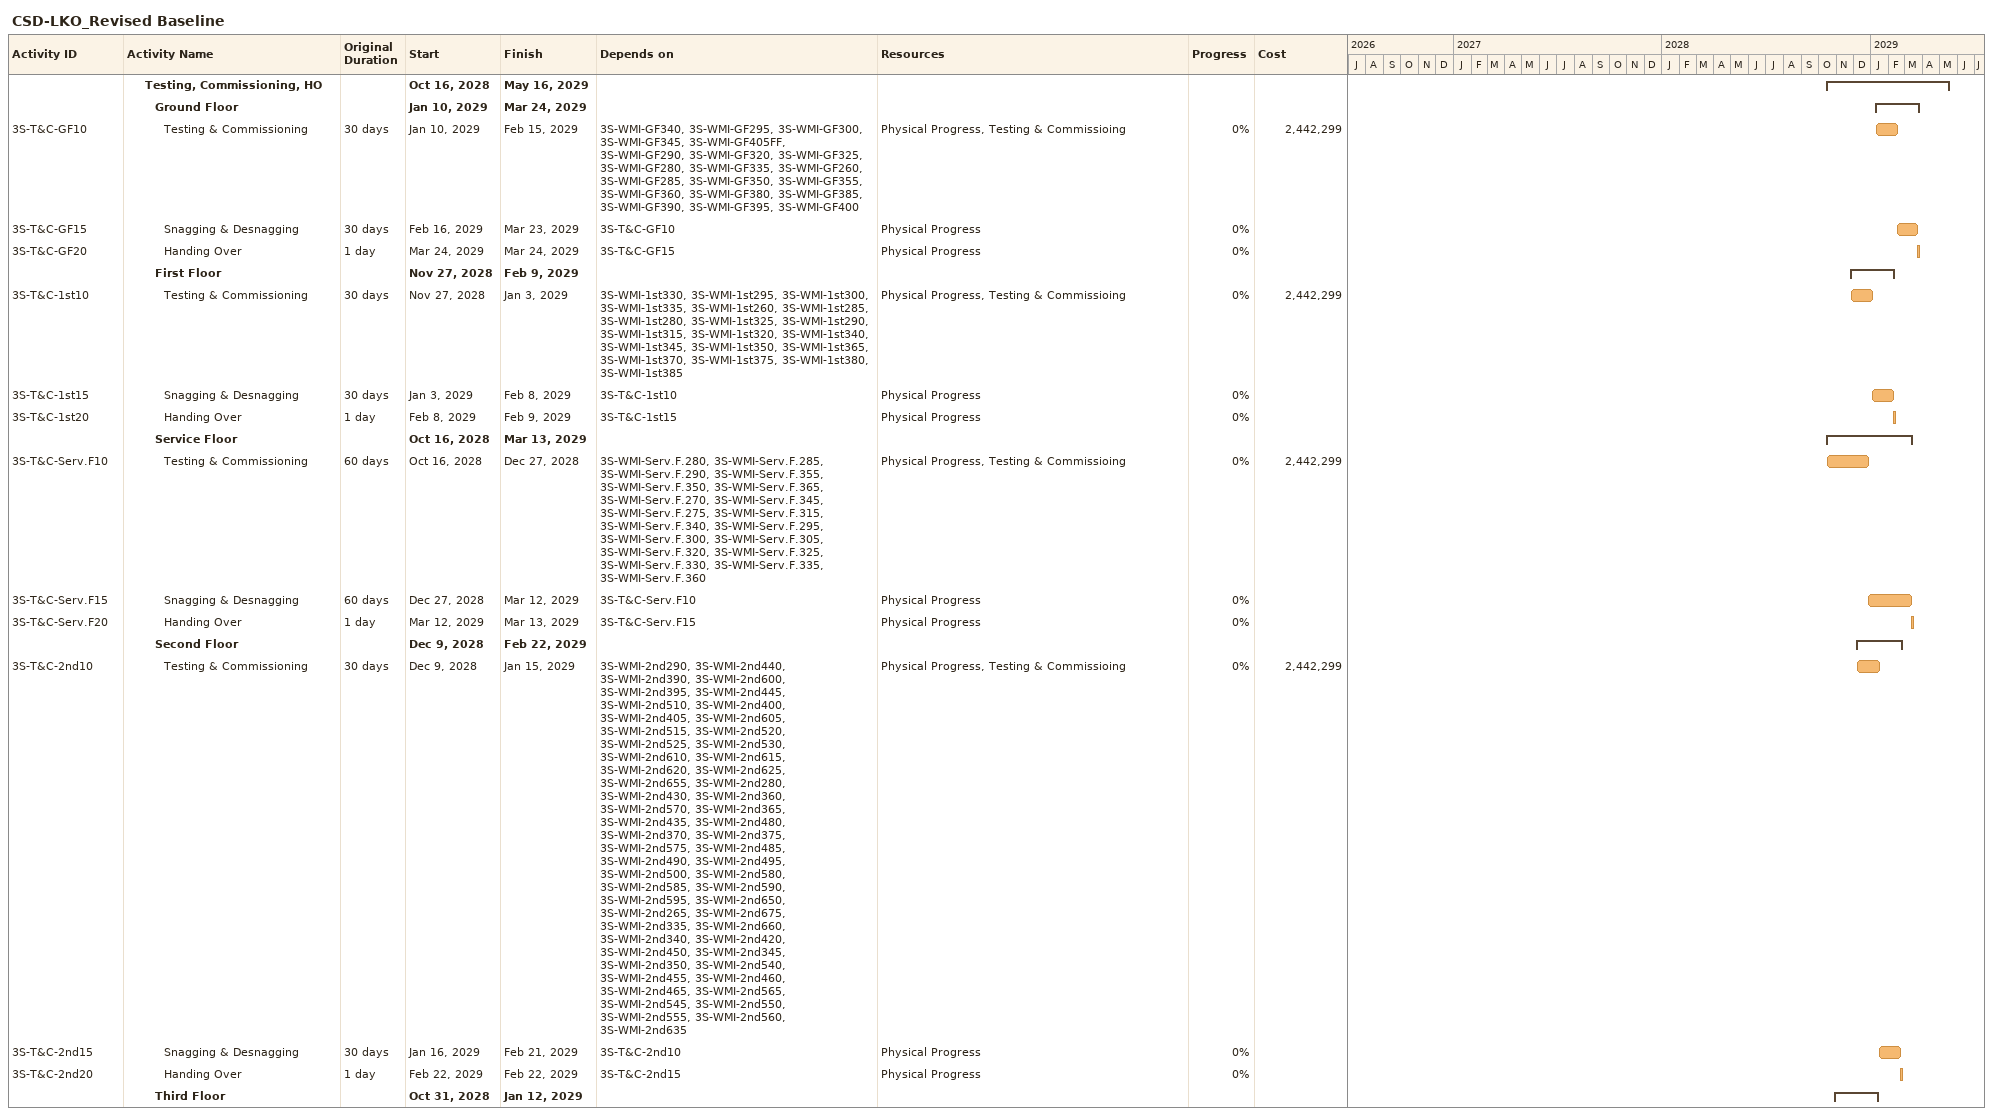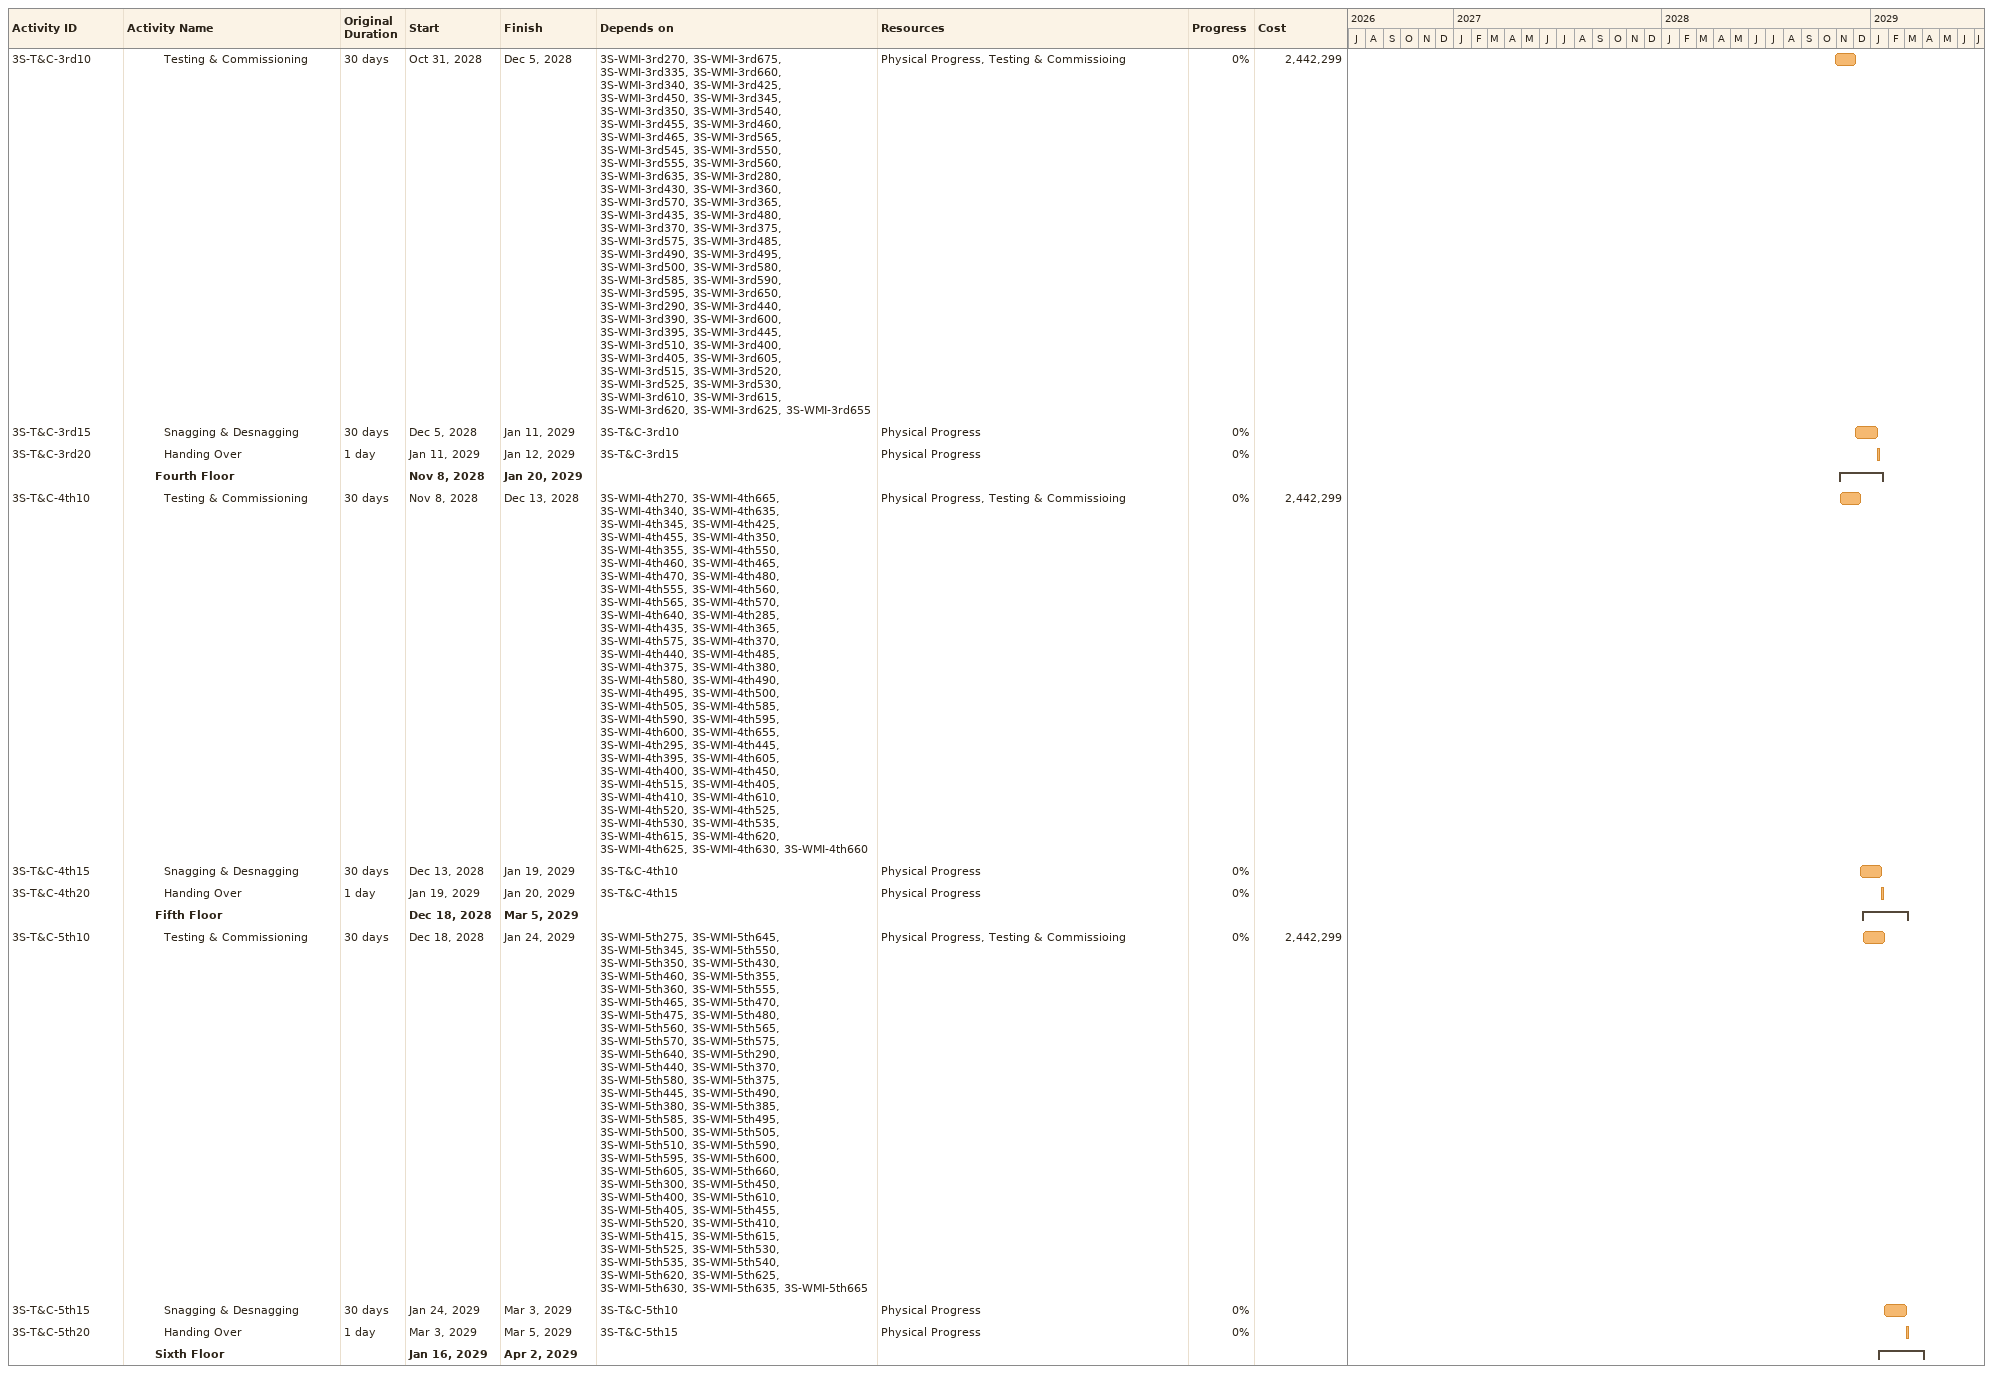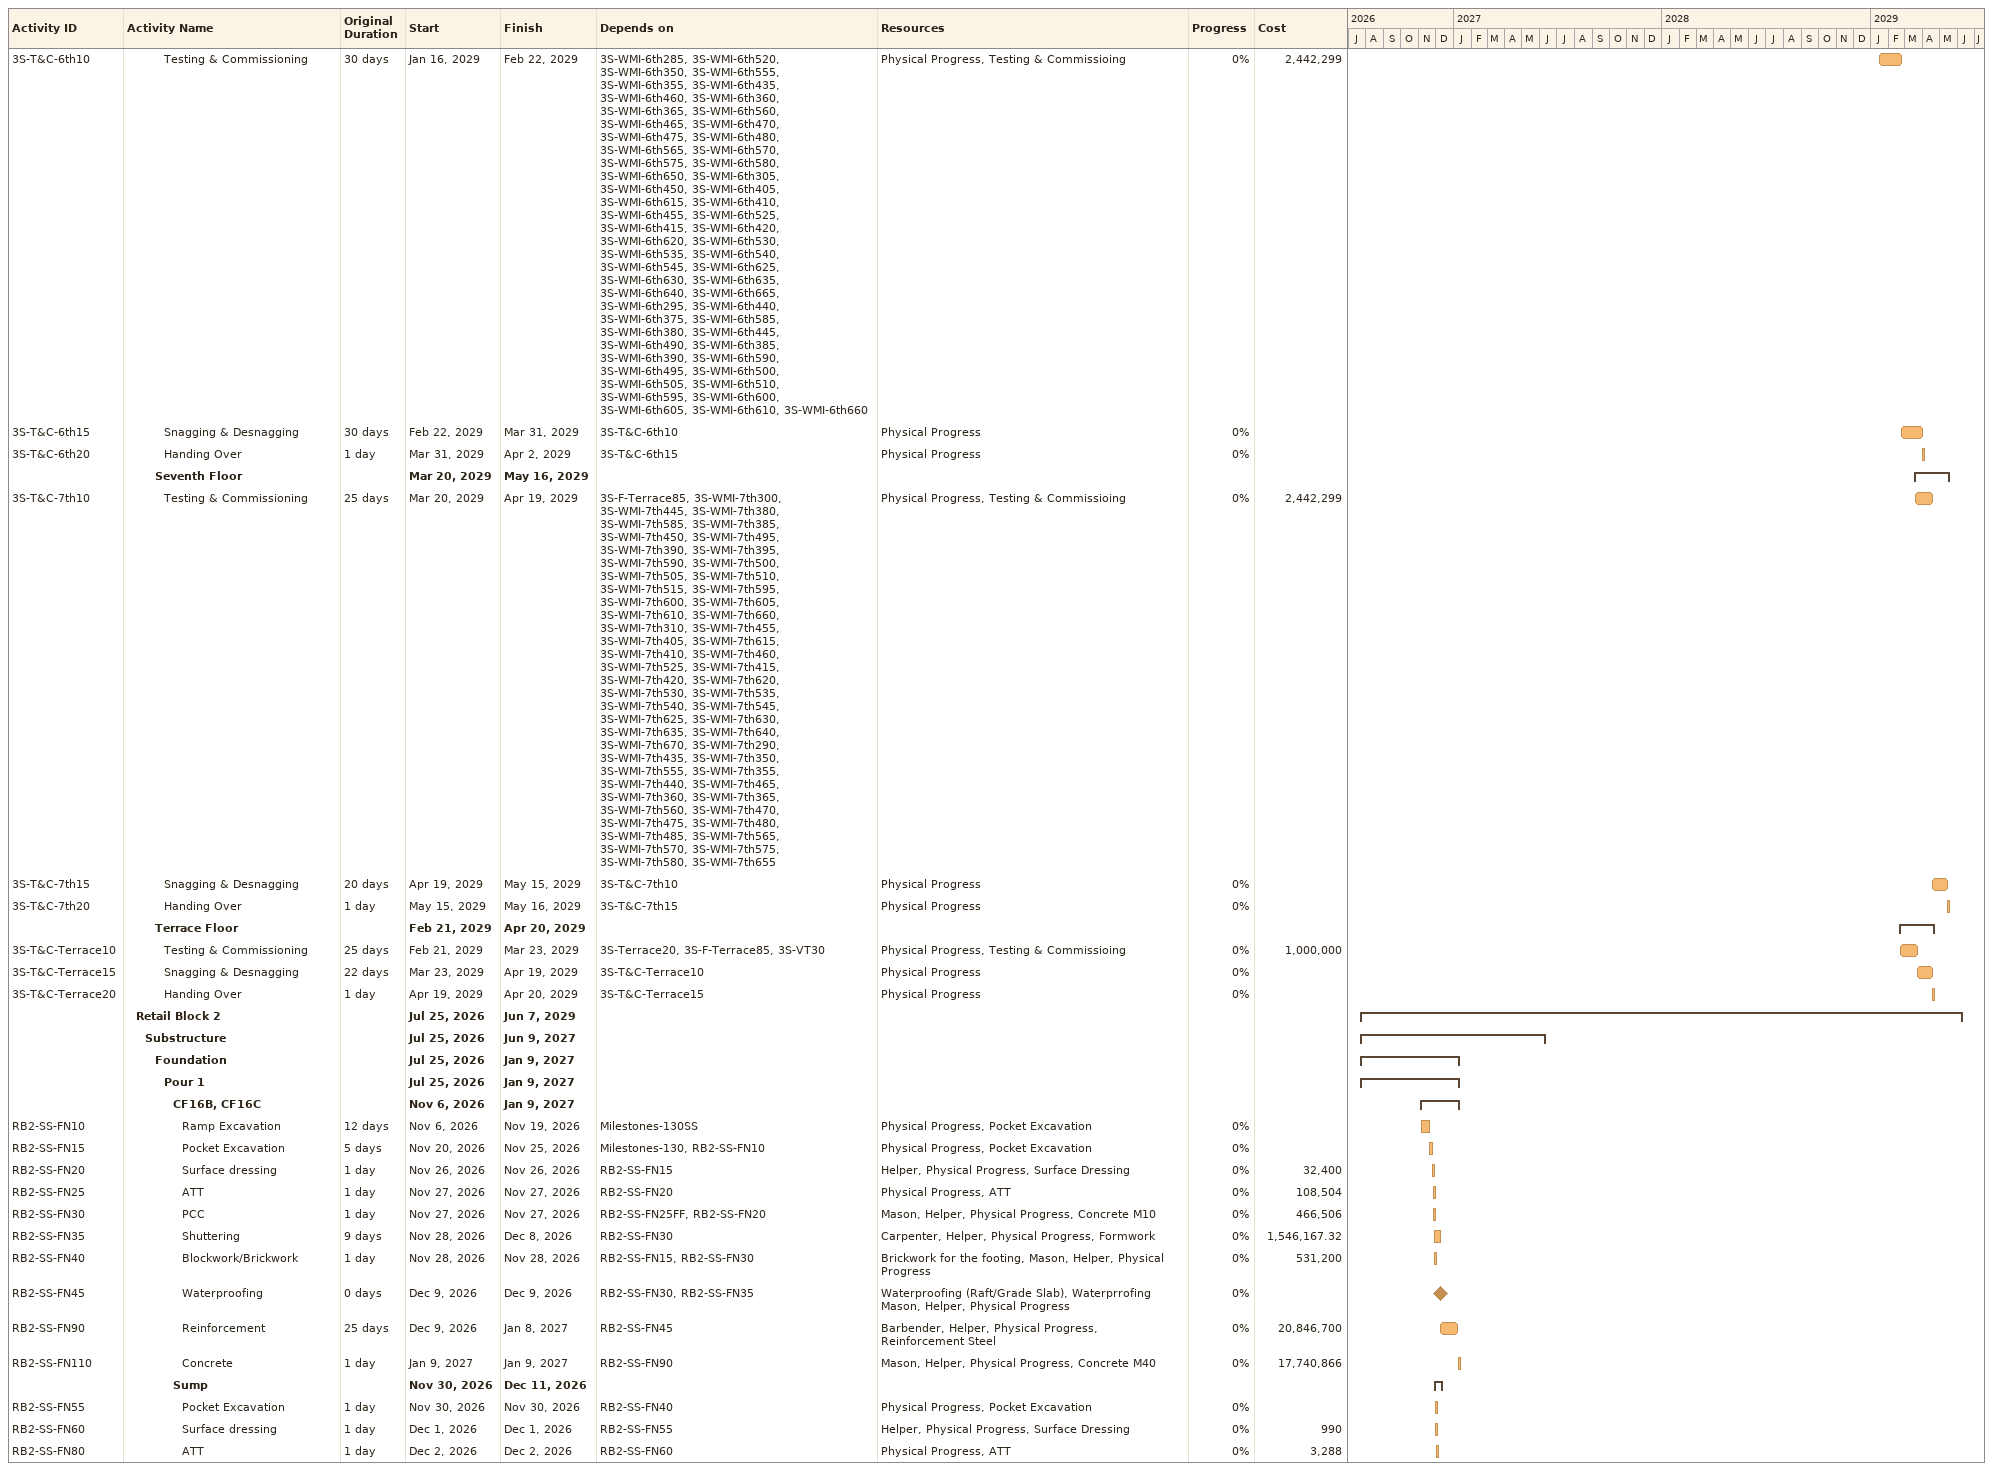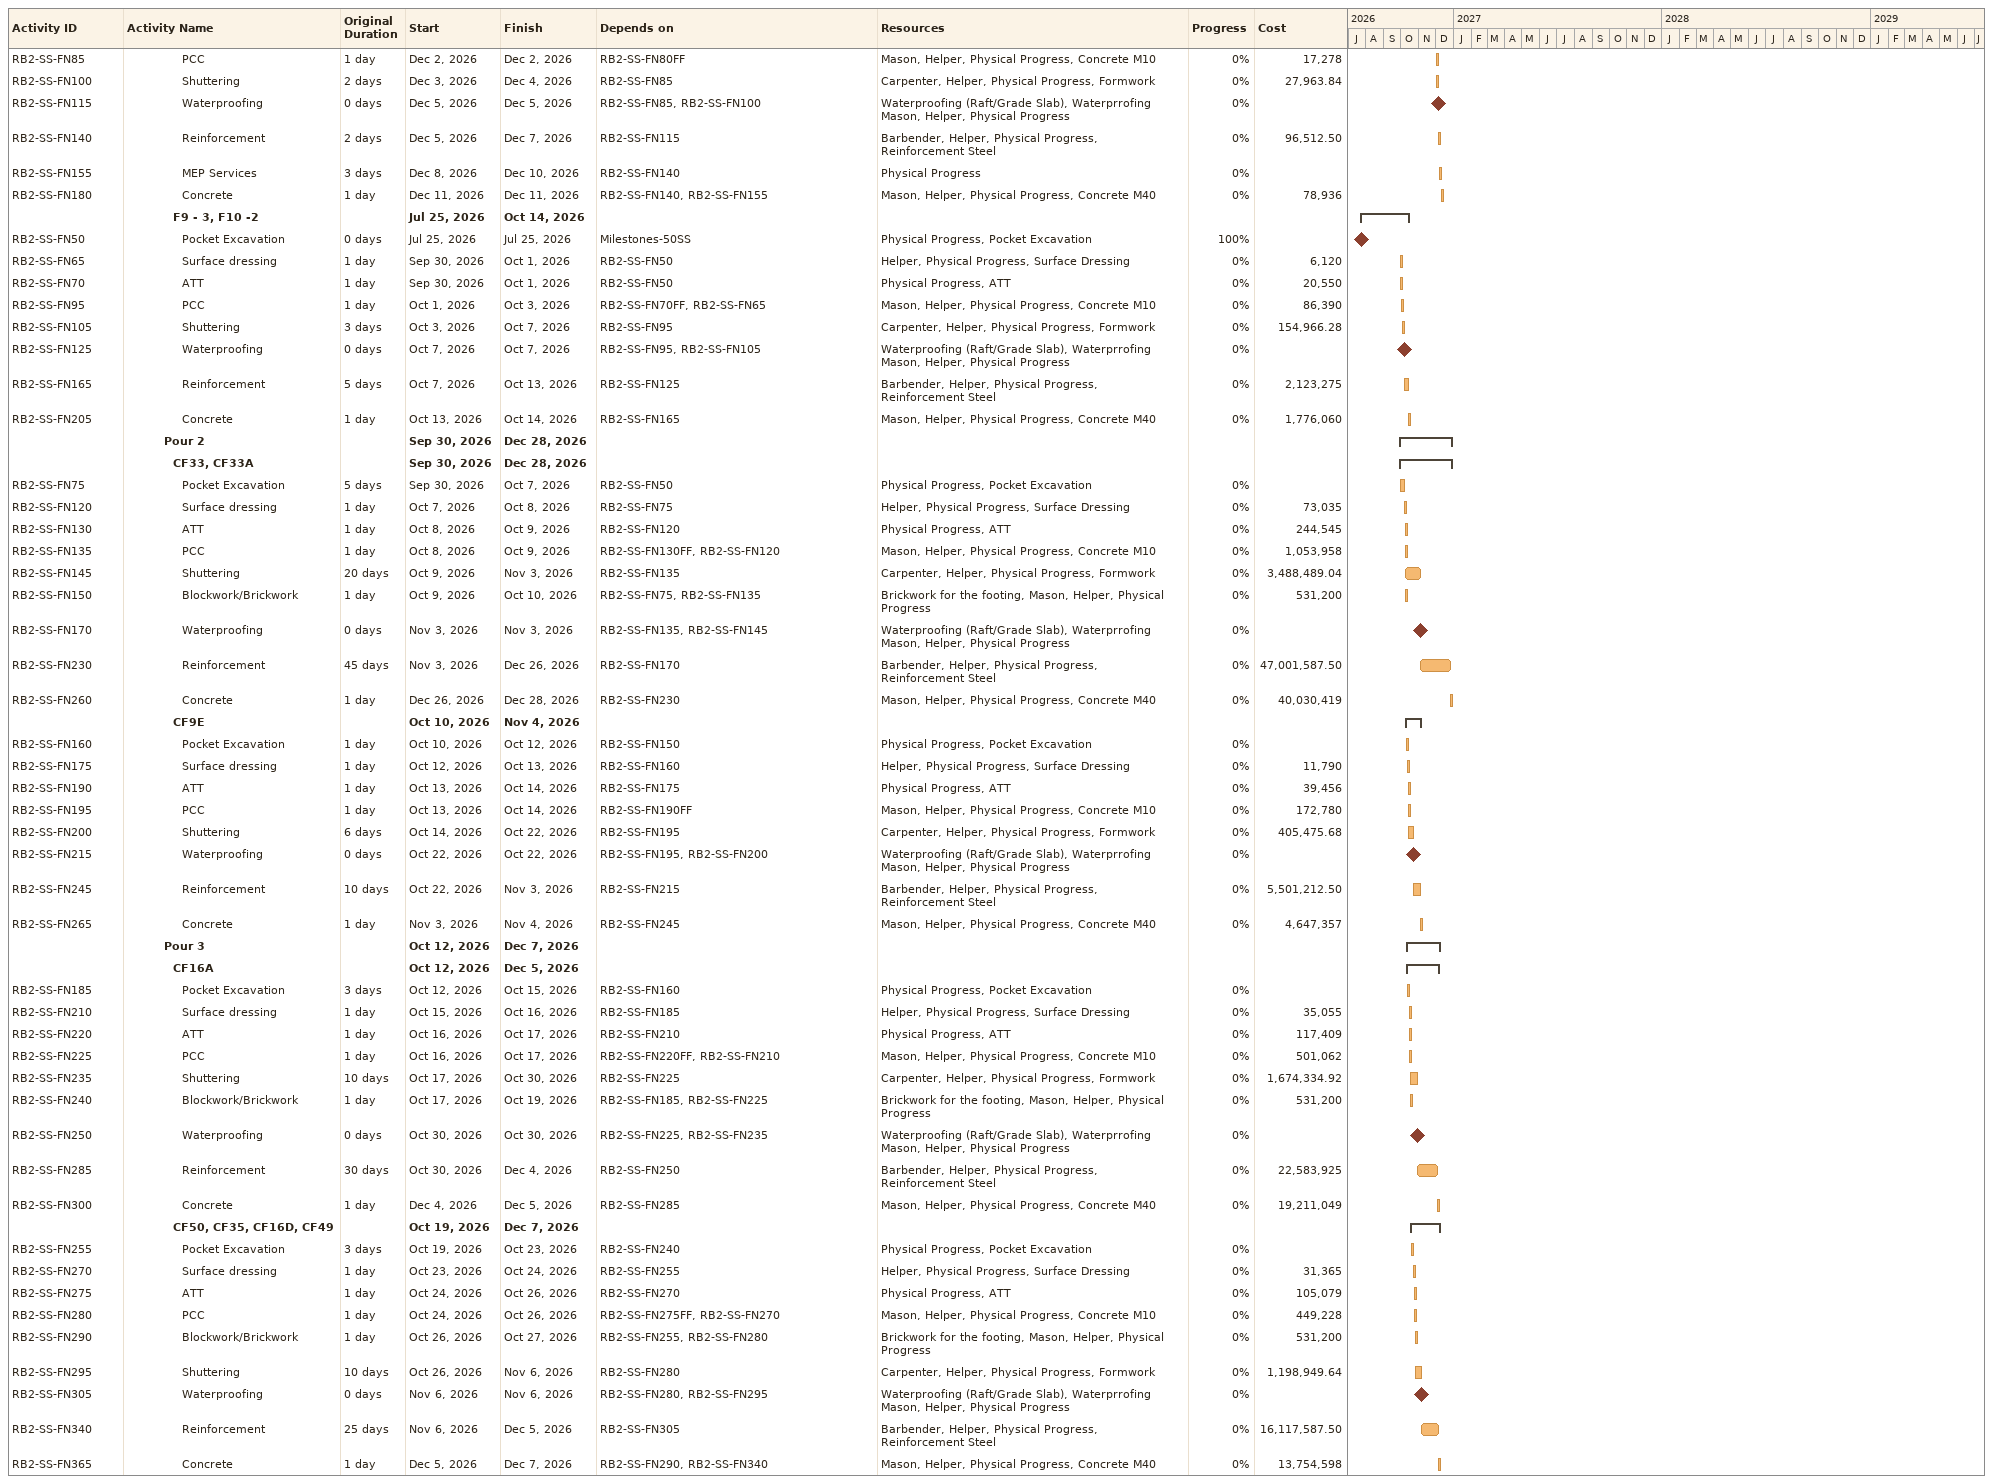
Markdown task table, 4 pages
CSD-LKO_Revised Baseline

| ID | Level | Task | Original duration | Start | Finish | Predecessors | Resources | % complete | Cost |
|---|---|---|---|---|---|---|---|---|---|
|  | 3 | **Testing, Commissioning, HO** |  | 2028-10-16 | 2029-05-16 |  |  |  |  |
|  | 4 | **Ground Floor** |  | 2029-01-10 | 2029-03-24 |  |  |  |  |
| 3S-T&C-GF10 | 5 | Testing & Commissioning | 30d | 2029-01-10 | 2029-02-15 | 3S-WMI-GF340, 3S-WMI-GF295, 3S-WMI-GF300, 3S-WMI-GF345, 3S-WMI-GF405FF, 3S-WMI-GF290, 3S-WMI-GF320, 3S-WMI-GF325, 3S-WMI-GF280, 3S-WMI-GF335, 3S-WMI-GF260, 3S-WMI-GF285, 3S-WMI-GF350, 3S-WMI-GF355, 3S-WMI-GF360, 3S-WMI-GF380, 3S-WMI-GF385, 3S-WMI-GF390, 3S-WMI-GF395, 3S-WMI-GF400 | Physical Progress, Testing & Commissioing | 0 | 2442299 |
| 3S-T&C-GF15 | 5 | Snagging & Desnagging | 30d | 2029-02-16 | 2029-03-23 | 3S-T&C-GF10 | Physical Progress | 0 |  |
| 3S-T&C-GF20 | 5 | Handing Over | 1d | 2029-03-24 | 2029-03-24 | 3S-T&C-GF15 | Physical Progress | 0 |  |
|  | 4 | **First Floor** |  | 2028-11-27 | 2029-02-09 |  |  |  |  |
| 3S-T&C-1st10 | 5 | Testing & Commissioning | 30d | 2028-11-27 | 2029-01-03 | 3S-WMI-1st330, 3S-WMI-1st295, 3S-WMI-1st300, 3S-WMI-1st335, 3S-WMI-1st260, 3S-WMI-1st285, 3S-WMI-1st280, 3S-WMI-1st325, 3S-WMI-1st290, 3S-WMI-1st315, 3S-WMI-1st320, 3S-WMI-1st340, 3S-WMI-1st345, 3S-WMI-1st350, 3S-WMI-1st365, 3S-WMI-1st370, 3S-WMI-1st375, 3S-WMI-1st380, 3S-WMI-1st385 | Physical Progress, Testing & Commissioing | 0 | 2442299 |
| 3S-T&C-1st15 | 5 | Snagging & Desnagging | 30d | 2029-01-03 | 2029-02-08 | 3S-T&C-1st10 | Physical Progress | 0 |  |
| 3S-T&C-1st20 | 5 | Handing Over | 1d | 2029-02-08 | 2029-02-09 | 3S-T&C-1st15 | Physical Progress | 0 |  |
|  | 4 | **Service Floor** |  | 2028-10-16 | 2029-03-13 |  |  |  |  |
| 3S-T&C-Serv.F10 | 5 | Testing & Commissioning | 60d | 2028-10-16 | 2028-12-27 | 3S-WMI-Serv.F.280, 3S-WMI-Serv.F.285, 3S-WMI-Serv.F.290, 3S-WMI-Serv.F.355, 3S-WMI-Serv.F.350, 3S-WMI-Serv.F.365, 3S-WMI-Serv.F.270, 3S-WMI-Serv.F.345, 3S-WMI-Serv.F.275, 3S-WMI-Serv.F.315, 3S-WMI-Serv.F.340, 3S-WMI-Serv.F.295, 3S-WMI-Serv.F.300, 3S-WMI-Serv.F.305, 3S-WMI-Serv.F.320, 3S-WMI-Serv.F.325, 3S-WMI-Serv.F.330, 3S-WMI-Serv.F.335, 3S-WMI-Serv.F.360 | Physical Progress, Testing & Commissioing | 0 | 2442299 |
| 3S-T&C-Serv.F15 | 5 | Snagging & Desnagging | 60d | 2028-12-27 | 2029-03-12 | 3S-T&C-Serv.F10 | Physical Progress | 0 |  |
| 3S-T&C-Serv.F20 | 5 | Handing Over | 1d | 2029-03-12 | 2029-03-13 | 3S-T&C-Serv.F15 | Physical Progress | 0 |  |
|  | 4 | **Second Floor** |  | 2028-12-09 | 2029-02-22 |  |  |  |  |
| 3S-T&C-2nd10 | 5 | Testing & Commissioning | 30d | 2028-12-09 | 2029-01-15 | 3S-WMI-2nd290, 3S-WMI-2nd440, 3S-WMI-2nd390, 3S-WMI-2nd600, 3S-WMI-2nd395, 3S-WMI-2nd445, 3S-WMI-2nd510, 3S-WMI-2nd400, 3S-WMI-2nd405, 3S-WMI-2nd605, 3S-WMI-2nd515, 3S-WMI-2nd520, 3S-WMI-2nd525, 3S-WMI-2nd530, 3S-WMI-2nd610, 3S-WMI-2nd615, 3S-WMI-2nd620, 3S-WMI-2nd625, 3S-WMI-2nd655, 3S-WMI-2nd280, 3S-WMI-2nd430, 3S-WMI-2nd360, 3S-WMI-2nd570, 3S-WMI-2nd365, 3S-WMI-2nd435, 3S-WMI-2nd480, 3S-WMI-2nd370, 3S-WMI-2nd375, 3S-WMI-2nd575, 3S-WMI-2nd485, 3S-WMI-2nd490, 3S-WMI-2nd495, 3S-WMI-2nd500, 3S-WMI-2nd580, 3S-WMI-2nd585, 3S-WMI-2nd590, 3S-WMI-2nd595, 3S-WMI-2nd650, 3S-WMI-2nd265, 3S-WMI-2nd675, 3S-WMI-2nd335, 3S-WMI-2nd660, 3S-WMI-2nd340, 3S-WMI-2nd420, 3S-WMI-2nd450, 3S-WMI-2nd345, 3S-WMI-2nd350, 3S-WMI-2nd540, 3S-WMI-2nd455, 3S-WMI-2nd460, 3S-WMI-2nd465, 3S-WMI-2nd565, 3S-WMI-2nd545, 3S-WMI-2nd550, 3S-WMI-2nd555, 3S-WMI-2nd560, 3S-WMI-2nd635 | Physical Progress, Testing & Commissioing | 0 | 2442299 |
| 3S-T&C-2nd15 | 5 | Snagging & Desnagging | 30d | 2029-01-16 | 2029-02-21 | 3S-T&C-2nd10 | Physical Progress | 0 |  |
| 3S-T&C-2nd20 | 5 | Handing Over | 1d | 2029-02-22 | 2029-02-22 | 3S-T&C-2nd15 | Physical Progress | 0 |  |
|  | 4 | **Third Floor** |  | 2028-10-31 | 2029-01-12 |  |  |  |  |
| 3S-T&C-3rd10 | 5 | Testing & Commissioning | 30d | 2028-10-31 | 2028-12-05 | 3S-WMI-3rd270, 3S-WMI-3rd675, 3S-WMI-3rd335, 3S-WMI-3rd660, 3S-WMI-3rd340, 3S-WMI-3rd425, 3S-WMI-3rd450, 3S-WMI-3rd345, 3S-WMI-3rd350, 3S-WMI-3rd540, 3S-WMI-3rd455, 3S-WMI-3rd460, 3S-WMI-3rd465, 3S-WMI-3rd565, 3S-WMI-3rd545, 3S-WMI-3rd550, 3S-WMI-3rd555, 3S-WMI-3rd560, 3S-WMI-3rd635, 3S-WMI-3rd280, 3S-WMI-3rd430, 3S-WMI-3rd360, 3S-WMI-3rd570, 3S-WMI-3rd365, 3S-WMI-3rd435, 3S-WMI-3rd480, 3S-WMI-3rd370, 3S-WMI-3rd375, 3S-WMI-3rd575, 3S-WMI-3rd485, 3S-WMI-3rd490, 3S-WMI-3rd495, 3S-WMI-3rd500, 3S-WMI-3rd580, 3S-WMI-3rd585, 3S-WMI-3rd590, 3S-WMI-3rd595, 3S-WMI-3rd650, 3S-WMI-3rd290, 3S-WMI-3rd440, 3S-WMI-3rd390, 3S-WMI-3rd600, 3S-WMI-3rd395, 3S-WMI-3rd445, 3S-WMI-3rd510, 3S-WMI-3rd400, 3S-WMI-3rd405, 3S-WMI-3rd605, 3S-WMI-3rd515, 3S-WMI-3rd520, 3S-WMI-3rd525, 3S-WMI-3rd530, 3S-WMI-3rd610, 3S-WMI-3rd615, 3S-WMI-3rd620, 3S-WMI-3rd625, 3S-WMI-3rd655 | Physical Progress, Testing & Commissioing | 0 | 2442299 |
| 3S-T&C-3rd15 | 5 | Snagging & Desnagging | 30d | 2028-12-05 | 2029-01-11 | 3S-T&C-3rd10 | Physical Progress | 0 |  |
| 3S-T&C-3rd20 | 5 | Handing Over | 1d | 2029-01-11 | 2029-01-12 | 3S-T&C-3rd15 | Physical Progress | 0 |  |
|  | 4 | **Fourth Floor** |  | 2028-11-08 | 2029-01-20 |  |  |  |  |
| 3S-T&C-4th10 | 5 | Testing & Commissioning | 30d | 2028-11-08 | 2028-12-13 | 3S-WMI-4th270, 3S-WMI-4th665, 3S-WMI-4th340, 3S-WMI-4th635, 3S-WMI-4th345, 3S-WMI-4th425, 3S-WMI-4th455, 3S-WMI-4th350, 3S-WMI-4th355, 3S-WMI-4th550, 3S-WMI-4th460, 3S-WMI-4th465, 3S-WMI-4th470, 3S-WMI-4th480, 3S-WMI-4th555, 3S-WMI-4th560, 3S-WMI-4th565, 3S-WMI-4th570, 3S-WMI-4th640, 3S-WMI-4th285, 3S-WMI-4th435, 3S-WMI-4th365, 3S-WMI-4th575, 3S-WMI-4th370, 3S-WMI-4th440, 3S-WMI-4th485, 3S-WMI-4th375, 3S-WMI-4th380, 3S-WMI-4th580, 3S-WMI-4th490, 3S-WMI-4th495, 3S-WMI-4th500, 3S-WMI-4th505, 3S-WMI-4th585, 3S-WMI-4th590, 3S-WMI-4th595, 3S-WMI-4th600, 3S-WMI-4th655, 3S-WMI-4th295, 3S-WMI-4th445, 3S-WMI-4th395, 3S-WMI-4th605, 3S-WMI-4th400, 3S-WMI-4th450, 3S-WMI-4th515, 3S-WMI-4th405, 3S-WMI-4th410, 3S-WMI-4th610, 3S-WMI-4th520, 3S-WMI-4th525, 3S-WMI-4th530, 3S-WMI-4th535, 3S-WMI-4th615, 3S-WMI-4th620, 3S-WMI-4th625, 3S-WMI-4th630, 3S-WMI-4th660 | Physical Progress, Testing & Commissioing | 0 | 2442299 |
| 3S-T&C-4th15 | 5 | Snagging & Desnagging | 30d | 2028-12-13 | 2029-01-19 | 3S-T&C-4th10 | Physical Progress | 0 |  |
| 3S-T&C-4th20 | 5 | Handing Over | 1d | 2029-01-19 | 2029-01-20 | 3S-T&C-4th15 | Physical Progress | 0 |  |
|  | 4 | **Fifth Floor** |  | 2028-12-18 | 2029-03-05 |  |  |  |  |
| 3S-T&C-5th10 | 5 | Testing & Commissioning | 30d | 2028-12-18 | 2029-01-24 | 3S-WMI-5th275, 3S-WMI-5th645, 3S-WMI-5th345, 3S-WMI-5th550, 3S-WMI-5th350, 3S-WMI-5th430, 3S-WMI-5th460, 3S-WMI-5th355, 3S-WMI-5th360, 3S-WMI-5th555, 3S-WMI-5th465, 3S-WMI-5th470, 3S-WMI-5th475, 3S-WMI-5th480, 3S-WMI-5th560, 3S-WMI-5th565, 3S-WMI-5th570, 3S-WMI-5th575, 3S-WMI-5th640, 3S-WMI-5th290, 3S-WMI-5th440, 3S-WMI-5th370, 3S-WMI-5th580, 3S-WMI-5th375, 3S-WMI-5th445, 3S-WMI-5th490, 3S-WMI-5th380, 3S-WMI-5th385, 3S-WMI-5th585, 3S-WMI-5th495, 3S-WMI-5th500, 3S-WMI-5th505, 3S-WMI-5th510, 3S-WMI-5th590, 3S-WMI-5th595, 3S-WMI-5th600, 3S-WMI-5th605, 3S-WMI-5th660, 3S-WMI-5th300, 3S-WMI-5th450, 3S-WMI-5th400, 3S-WMI-5th610, 3S-WMI-5th405, 3S-WMI-5th455, 3S-WMI-5th520, 3S-WMI-5th410, 3S-WMI-5th415, 3S-WMI-5th615, 3S-WMI-5th525, 3S-WMI-5th530, 3S-WMI-5th535, 3S-WMI-5th540, 3S-WMI-5th620, 3S-WMI-5th625, 3S-WMI-5th630, 3S-WMI-5th635, 3S-WMI-5th665 | Physical Progress, Testing & Commissioing | 0 | 2442299 |
| 3S-T&C-5th15 | 5 | Snagging & Desnagging | 30d | 2029-01-24 | 2029-03-03 | 3S-T&C-5th10 | Physical Progress | 0 |  |
| 3S-T&C-5th20 | 5 | Handing Over | 1d | 2029-03-03 | 2029-03-05 | 3S-T&C-5th15 | Physical Progress | 0 |  |
|  | 4 | **Sixth Floor** |  | 2029-01-16 | 2029-04-02 |  |  |  |  |
| 3S-T&C-6th10 | 5 | Testing & Commissioning | 30d | 2029-01-16 | 2029-02-22 | 3S-WMI-6th285, 3S-WMI-6th520, 3S-WMI-6th350, 3S-WMI-6th555, 3S-WMI-6th355, 3S-WMI-6th435, 3S-WMI-6th460, 3S-WMI-6th360, 3S-WMI-6th365, 3S-WMI-6th560, 3S-WMI-6th465, 3S-WMI-6th470, 3S-WMI-6th475, 3S-WMI-6th480, 3S-WMI-6th565, 3S-WMI-6th570, 3S-WMI-6th575, 3S-WMI-6th580, 3S-WMI-6th650, 3S-WMI-6th305, 3S-WMI-6th450, 3S-WMI-6th405, 3S-WMI-6th615, 3S-WMI-6th410, 3S-WMI-6th455, 3S-WMI-6th525, 3S-WMI-6th415, 3S-WMI-6th420, 3S-WMI-6th620, 3S-WMI-6th530, 3S-WMI-6th535, 3S-WMI-6th540, 3S-WMI-6th545, 3S-WMI-6th625, 3S-WMI-6th630, 3S-WMI-6th635, 3S-WMI-6th640, 3S-WMI-6th665, 3S-WMI-6th295, 3S-WMI-6th440, 3S-WMI-6th375, 3S-WMI-6th585, 3S-WMI-6th380, 3S-WMI-6th445, 3S-WMI-6th490, 3S-WMI-6th385, 3S-WMI-6th390, 3S-WMI-6th590, 3S-WMI-6th495, 3S-WMI-6th500, 3S-WMI-6th505, 3S-WMI-6th510, 3S-WMI-6th595, 3S-WMI-6th600, 3S-WMI-6th605, 3S-WMI-6th610, 3S-WMI-6th660 | Physical Progress, Testing & Commissioing | 0 | 2442299 |
| 3S-T&C-6th15 | 5 | Snagging & Desnagging | 30d | 2029-02-22 | 2029-03-31 | 3S-T&C-6th10 | Physical Progress | 0 |  |
| 3S-T&C-6th20 | 5 | Handing Over | 1d | 2029-03-31 | 2029-04-02 | 3S-T&C-6th15 | Physical Progress | 0 |  |
|  | 4 | **Seventh Floor** |  | 2029-03-20 | 2029-05-16 |  |  |  |  |
| 3S-T&C-7th10 | 5 | Testing & Commissioning | 25d | 2029-03-20 | 2029-04-19 | 3S-F-Terrace85, 3S-WMI-7th300, 3S-WMI-7th445, 3S-WMI-7th380, 3S-WMI-7th585, 3S-WMI-7th385, 3S-WMI-7th450, 3S-WMI-7th495, 3S-WMI-7th390, 3S-WMI-7th395, 3S-WMI-7th590, 3S-WMI-7th500, 3S-WMI-7th505, 3S-WMI-7th510, 3S-WMI-7th515, 3S-WMI-7th595, 3S-WMI-7th600, 3S-WMI-7th605, 3S-WMI-7th610, 3S-WMI-7th660, 3S-WMI-7th310, 3S-WMI-7th455, 3S-WMI-7th405, 3S-WMI-7th615, 3S-WMI-7th410, 3S-WMI-7th460, 3S-WMI-7th525, 3S-WMI-7th415, 3S-WMI-7th420, 3S-WMI-7th620, 3S-WMI-7th530, 3S-WMI-7th535, 3S-WMI-7th540, 3S-WMI-7th545, 3S-WMI-7th625, 3S-WMI-7th630, 3S-WMI-7th635, 3S-WMI-7th640, 3S-WMI-7th670, 3S-WMI-7th290, 3S-WMI-7th435, 3S-WMI-7th350, 3S-WMI-7th555, 3S-WMI-7th355, 3S-WMI-7th440, 3S-WMI-7th465, 3S-WMI-7th360, 3S-WMI-7th365, 3S-WMI-7th560, 3S-WMI-7th470, 3S-WMI-7th475, 3S-WMI-7th480, 3S-WMI-7th485, 3S-WMI-7th565, 3S-WMI-7th570, 3S-WMI-7th575, 3S-WMI-7th580, 3S-WMI-7th655 | Physical Progress, Testing & Commissioing | 0 | 2442299 |
| 3S-T&C-7th15 | 5 | Snagging & Desnagging | 20d | 2029-04-19 | 2029-05-15 | 3S-T&C-7th10 | Physical Progress | 0 |  |
| 3S-T&C-7th20 | 5 | Handing Over | 1d | 2029-05-15 | 2029-05-16 | 3S-T&C-7th15 | Physical Progress | 0 |  |
|  | 4 | **Terrace Floor** |  | 2029-02-21 | 2029-04-20 |  |  |  |  |
| 3S-T&C-Terrace10 | 5 | Testing & Commissioning | 25d | 2029-02-21 | 2029-03-23 | 3S-Terrace20, 3S-F-Terrace85, 3S-VT30 | Physical Progress, Testing & Commissioing | 0 | 1000000 |
| 3S-T&C-Terrace15 | 5 | Snagging & Desnagging | 22d | 2029-03-23 | 2029-04-19 | 3S-T&C-Terrace10 | Physical Progress | 0 |  |
| 3S-T&C-Terrace20 | 5 | Handing Over | 1d | 2029-04-19 | 2029-04-20 | 3S-T&C-Terrace15 | Physical Progress | 0 |  |
|  | 2 | **Retail Block 2** |  | 2026-07-25 | 2029-06-07 |  |  |  |  |
|  | 3 | **Substructure** |  | 2026-07-25 | 2027-06-09 |  |  |  |  |
|  | 4 | **Foundation** |  | 2026-07-25 | 2027-01-09 |  |  |  |  |
|  | 5 | **Pour 1** |  | 2026-07-25 | 2027-01-09 |  |  |  |  |
|  | 6 | **CF16B, CF16C** |  | 2026-11-06 | 2027-01-09 |  |  |  |  |
| RB2-SS-FN10 | 7 | Ramp Excavation | 12d | 2026-11-06 | 2026-11-19 | Milestones-130SS | Physical Progress, Pocket Excavation | 0 |  |
| RB2-SS-FN15 | 7 | Pocket Excavation | 5d | 2026-11-20 | 2026-11-25 | Milestones-130, RB2-SS-FN10 | Physical Progress, Pocket Excavation | 0 |  |
| RB2-SS-FN20 | 7 | Surface dressing | 1d | 2026-11-26 | 2026-11-26 | RB2-SS-FN15 | Helper, Physical Progress, Surface Dressing | 0 | 32400 |
| RB2-SS-FN25 | 7 | ATT | 1d | 2026-11-27 | 2026-11-27 | RB2-SS-FN20 | Physical Progress, ATT | 0 | 108504 |
| RB2-SS-FN30 | 7 | PCC | 1d | 2026-11-27 | 2026-11-27 | RB2-SS-FN25FF, RB2-SS-FN20 | Mason, Helper, Physical Progress, Concrete M10 | 0 | 466506 |
| RB2-SS-FN35 | 7 | Shuttering | 9d | 2026-11-28 | 2026-12-08 | RB2-SS-FN30 | Carpenter, Helper, Physical Progress, Formwork | 0 | 1546167.32 |
| RB2-SS-FN40 | 7 | Blockwork/Brickwork | 1d | 2026-11-28 | 2026-11-28 | RB2-SS-FN15, RB2-SS-FN30 | Brickwork for the footing, Mason, Helper, Physical Progress | 0 | 531200 |
| RB2-SS-FN45 | 7 | Waterproofing | 0d | 2026-12-09 | 2026-12-09 | RB2-SS-FN30, RB2-SS-FN35 | Waterproofing (Raft/Grade Slab), Waterprrofing Mason, Helper, Physical Progress | 0 |  |
| RB2-SS-FN90 | 7 | Reinforcement | 25d | 2026-12-09 | 2027-01-08 | RB2-SS-FN45 | Barbender, Helper, Physical Progress, Reinforcement Steel | 0 | 20846700 |
| RB2-SS-FN110 | 7 | Concrete | 1d | 2027-01-09 | 2027-01-09 | RB2-SS-FN90 | Mason, Helper, Physical Progress, Concrete M40 | 0 | 17740866 |
|  | 6 | **Sump** |  | 2026-11-30 | 2026-12-11 |  |  |  |  |
| RB2-SS-FN55 | 7 | Pocket Excavation | 1d | 2026-11-30 | 2026-11-30 | RB2-SS-FN40 | Physical Progress, Pocket Excavation | 0 |  |
| RB2-SS-FN60 | 7 | Surface dressing | 1d | 2026-12-01 | 2026-12-01 | RB2-SS-FN55 | Helper, Physical Progress, Surface Dressing | 0 | 990 |
| RB2-SS-FN80 | 7 | ATT | 1d | 2026-12-02 | 2026-12-02 | RB2-SS-FN60 | Physical Progress, ATT | 0 | 3288 |
| RB2-SS-FN85 | 7 | PCC | 1d | 2026-12-02 | 2026-12-02 | RB2-SS-FN80FF | Mason, Helper, Physical Progress, Concrete M10 | 0 | 17278 |
| RB2-SS-FN100 | 7 | Shuttering | 2d | 2026-12-03 | 2026-12-04 | RB2-SS-FN85 | Carpenter, Helper, Physical Progress, Formwork | 0 | 27963.84 |
| RB2-SS-FN115 | 7 | Waterproofing | 0d | 2026-12-05 | 2026-12-05 | RB2-SS-FN85, RB2-SS-FN100 | Waterproofing (Raft/Grade Slab), Waterprrofing Mason, Helper, Physical Progress | 0 |  |
| RB2-SS-FN140 | 7 | Reinforcement | 2d | 2026-12-05 | 2026-12-07 | RB2-SS-FN115 | Barbender, Helper, Physical Progress, Reinforcement Steel | 0 | 96512.50 |
| RB2-SS-FN155 | 7 | MEP Services | 3d | 2026-12-08 | 2026-12-10 | RB2-SS-FN140 | Physical Progress | 0 |  |
| RB2-SS-FN180 | 7 | Concrete | 1d | 2026-12-11 | 2026-12-11 | RB2-SS-FN140, RB2-SS-FN155 | Mason, Helper, Physical Progress, Concrete M40 | 0 | 78936 |
|  | 6 | **F9 - 3, F10 -2** |  | 2026-07-25 | 2026-10-14 |  |  |  |  |
| RB2-SS-FN50 | 7 | Pocket Excavation | 0d | 2026-07-25 | 2026-07-25 | Milestones-50SS | Physical Progress, Pocket Excavation | 100 |  |
| RB2-SS-FN65 | 7 | Surface dressing | 1d | 2026-09-30 | 2026-10-01 | RB2-SS-FN50 | Helper, Physical Progress, Surface Dressing | 0 | 6120 |
| RB2-SS-FN70 | 7 | ATT | 1d | 2026-09-30 | 2026-10-01 | RB2-SS-FN50 | Physical Progress, ATT | 0 | 20550 |
| RB2-SS-FN95 | 7 | PCC | 1d | 2026-10-01 | 2026-10-03 | RB2-SS-FN70FF, RB2-SS-FN65 | Mason, Helper, Physical Progress, Concrete M10 | 0 | 86390 |
| RB2-SS-FN105 | 7 | Shuttering | 3d | 2026-10-03 | 2026-10-07 | RB2-SS-FN95 | Carpenter, Helper, Physical Progress, Formwork | 0 | 154966.28 |
| RB2-SS-FN125 | 7 | Waterproofing | 0d | 2026-10-07 | 2026-10-07 | RB2-SS-FN95, RB2-SS-FN105 | Waterproofing (Raft/Grade Slab), Waterprrofing Mason, Helper, Physical Progress | 0 |  |
| RB2-SS-FN165 | 7 | Reinforcement | 5d | 2026-10-07 | 2026-10-13 | RB2-SS-FN125 | Barbender, Helper, Physical Progress, Reinforcement Steel | 0 | 2123275 |
| RB2-SS-FN205 | 7 | Concrete | 1d | 2026-10-13 | 2026-10-14 | RB2-SS-FN165 | Mason, Helper, Physical Progress, Concrete M40 | 0 | 1776060 |
|  | 5 | **Pour 2** |  | 2026-09-30 | 2026-12-28 |  |  |  |  |
|  | 6 | **CF33, CF33A** |  | 2026-09-30 | 2026-12-28 |  |  |  |  |
| RB2-SS-FN75 | 7 | Pocket Excavation | 5d | 2026-09-30 | 2026-10-07 | RB2-SS-FN50 | Physical Progress, Pocket Excavation | 0 |  |
| RB2-SS-FN120 | 7 | Surface dressing | 1d | 2026-10-07 | 2026-10-08 | RB2-SS-FN75 | Helper, Physical Progress, Surface Dressing | 0 | 73035 |
| RB2-SS-FN130 | 7 | ATT | 1d | 2026-10-08 | 2026-10-09 | RB2-SS-FN120 | Physical Progress, ATT | 0 | 244545 |
| RB2-SS-FN135 | 7 | PCC | 1d | 2026-10-08 | 2026-10-09 | RB2-SS-FN130FF, RB2-SS-FN120 | Mason, Helper, Physical Progress, Concrete M10 | 0 | 1053958 |
| RB2-SS-FN145 | 7 | Shuttering | 20d | 2026-10-09 | 2026-11-03 | RB2-SS-FN135 | Carpenter, Helper, Physical Progress, Formwork | 0 | 3488489.04 |
| RB2-SS-FN150 | 7 | Blockwork/Brickwork | 1d | 2026-10-09 | 2026-10-10 | RB2-SS-FN75, RB2-SS-FN135 | Brickwork for the footing, Mason, Helper, Physical Progress | 0 | 531200 |
| RB2-SS-FN170 | 7 | Waterproofing | 0d | 2026-11-03 | 2026-11-03 | RB2-SS-FN135, RB2-SS-FN145 | Waterproofing (Raft/Grade Slab), Waterprrofing Mason, Helper, Physical Progress | 0 |  |
| RB2-SS-FN230 | 7 | Reinforcement | 45d | 2026-11-03 | 2026-12-26 | RB2-SS-FN170 | Barbender, Helper, Physical Progress, Reinforcement Steel | 0 | 47001587.50 |
| RB2-SS-FN260 | 7 | Concrete | 1d | 2026-12-26 | 2026-12-28 | RB2-SS-FN230 | Mason, Helper, Physical Progress, Concrete M40 | 0 | 40030419 |
|  | 6 | **CF9E** |  | 2026-10-10 | 2026-11-04 |  |  |  |  |
| RB2-SS-FN160 | 7 | Pocket Excavation | 1d | 2026-10-10 | 2026-10-12 | RB2-SS-FN150 | Physical Progress, Pocket Excavation | 0 |  |
| RB2-SS-FN175 | 7 | Surface dressing | 1d | 2026-10-12 | 2026-10-13 | RB2-SS-FN160 | Helper, Physical Progress, Surface Dressing | 0 | 11790 |
| RB2-SS-FN190 | 7 | ATT | 1d | 2026-10-13 | 2026-10-14 | RB2-SS-FN175 | Physical Progress, ATT | 0 | 39456 |
| RB2-SS-FN195 | 7 | PCC | 1d | 2026-10-13 | 2026-10-14 | RB2-SS-FN190FF | Mason, Helper, Physical Progress, Concrete M10 | 0 | 172780 |
| RB2-SS-FN200 | 7 | Shuttering | 6d | 2026-10-14 | 2026-10-22 | RB2-SS-FN195 | Carpenter, Helper, Physical Progress, Formwork | 0 | 405475.68 |
| RB2-SS-FN215 | 7 | Waterproofing | 0d | 2026-10-22 | 2026-10-22 | RB2-SS-FN195, RB2-SS-FN200 | Waterproofing (Raft/Grade Slab), Waterprrofing Mason, Helper, Physical Progress | 0 |  |
| RB2-SS-FN245 | 7 | Reinforcement | 10d | 2026-10-22 | 2026-11-03 | RB2-SS-FN215 | Barbender, Helper, Physical Progress, Reinforcement Steel | 0 | 5501212.50 |
| RB2-SS-FN265 | 7 | Concrete | 1d | 2026-11-03 | 2026-11-04 | RB2-SS-FN245 | Mason, Helper, Physical Progress, Concrete M40 | 0 | 4647357 |
|  | 5 | **Pour 3** |  | 2026-10-12 | 2026-12-07 |  |  |  |  |
|  | 6 | **CF16A** |  | 2026-10-12 | 2026-12-05 |  |  |  |  |
| RB2-SS-FN185 | 7 | Pocket Excavation | 3d | 2026-10-12 | 2026-10-15 | RB2-SS-FN160 | Physical Progress, Pocket Excavation | 0 |  |
| RB2-SS-FN210 | 7 | Surface dressing | 1d | 2026-10-15 | 2026-10-16 | RB2-SS-FN185 | Helper, Physical Progress, Surface Dressing | 0 | 35055 |
| RB2-SS-FN220 | 7 | ATT | 1d | 2026-10-16 | 2026-10-17 | RB2-SS-FN210 | Physical Progress, ATT | 0 | 117409 |
| RB2-SS-FN225 | 7 | PCC | 1d | 2026-10-16 | 2026-10-17 | RB2-SS-FN220FF, RB2-SS-FN210 | Mason, Helper, Physical Progress, Concrete M10 | 0 | 501062 |
| RB2-SS-FN235 | 7 | Shuttering | 10d | 2026-10-17 | 2026-10-30 | RB2-SS-FN225 | Carpenter, Helper, Physical Progress, Formwork | 0 | 1674334.92 |
| RB2-SS-FN240 | 7 | Blockwork/Brickwork | 1d | 2026-10-17 | 2026-10-19 | RB2-SS-FN185, RB2-SS-FN225 | Brickwork for the footing, Mason, Helper, Physical Progress | 0 | 531200 |
| RB2-SS-FN250 | 7 | Waterproofing | 0d | 2026-10-30 | 2026-10-30 | RB2-SS-FN225, RB2-SS-FN235 | Waterproofing (Raft/Grade Slab), Waterprrofing Mason, Helper, Physical Progress | 0 |  |
| RB2-SS-FN285 | 7 | Reinforcement | 30d | 2026-10-30 | 2026-12-04 | RB2-SS-FN250 | Barbender, Helper, Physical Progress, Reinforcement Steel | 0 | 22583925 |
| RB2-SS-FN300 | 7 | Concrete | 1d | 2026-12-04 | 2026-12-05 | RB2-SS-FN285 | Mason, Helper, Physical Progress, Concrete M40 | 0 | 19211049 |
|  | 6 | **CF50, CF35, CF16D, CF49** |  | 2026-10-19 | 2026-12-07 |  |  |  |  |
| RB2-SS-FN255 | 7 | Pocket Excavation | 3d | 2026-10-19 | 2026-10-23 | RB2-SS-FN240 | Physical Progress, Pocket Excavation | 0 |  |
| RB2-SS-FN270 | 7 | Surface dressing | 1d | 2026-10-23 | 2026-10-24 | RB2-SS-FN255 | Helper, Physical Progress, Surface Dressing | 0 | 31365 |
| RB2-SS-FN275 | 7 | ATT | 1d | 2026-10-24 | 2026-10-26 | RB2-SS-FN270 | Physical Progress, ATT | 0 | 105079 |
| RB2-SS-FN280 | 7 | PCC | 1d | 2026-10-24 | 2026-10-26 | RB2-SS-FN275FF, RB2-SS-FN270 | Mason, Helper, Physical Progress, Concrete M10 | 0 | 449228 |
| RB2-SS-FN290 | 7 | Blockwork/Brickwork | 1d | 2026-10-26 | 2026-10-27 | RB2-SS-FN255, RB2-SS-FN280 | Brickwork for the footing, Mason, Helper, Physical Progress | 0 | 531200 |
| RB2-SS-FN295 | 7 | Shuttering | 10d | 2026-10-26 | 2026-11-06 | RB2-SS-FN280 | Carpenter, Helper, Physical Progress, Formwork | 0 | 1198949.64 |
| RB2-SS-FN305 | 7 | Waterproofing | 0d | 2026-11-06 | 2026-11-06 | RB2-SS-FN280, RB2-SS-FN295 | Waterproofing (Raft/Grade Slab), Waterprrofing Mason, Helper, Physical Progress | 0 |  |
| RB2-SS-FN340 | 7 | Reinforcement | 25d | 2026-11-06 | 2026-12-05 | RB2-SS-FN305 | Barbender, Helper, Physical Progress, Reinforcement Steel | 0 | 16117587.50 |
| RB2-SS-FN365 | 7 | Concrete | 1d | 2026-12-05 | 2026-12-07 | RB2-SS-FN290, RB2-SS-FN340 | Mason, Helper, Physical Progress, Concrete M40 | 0 | 13754598 |
